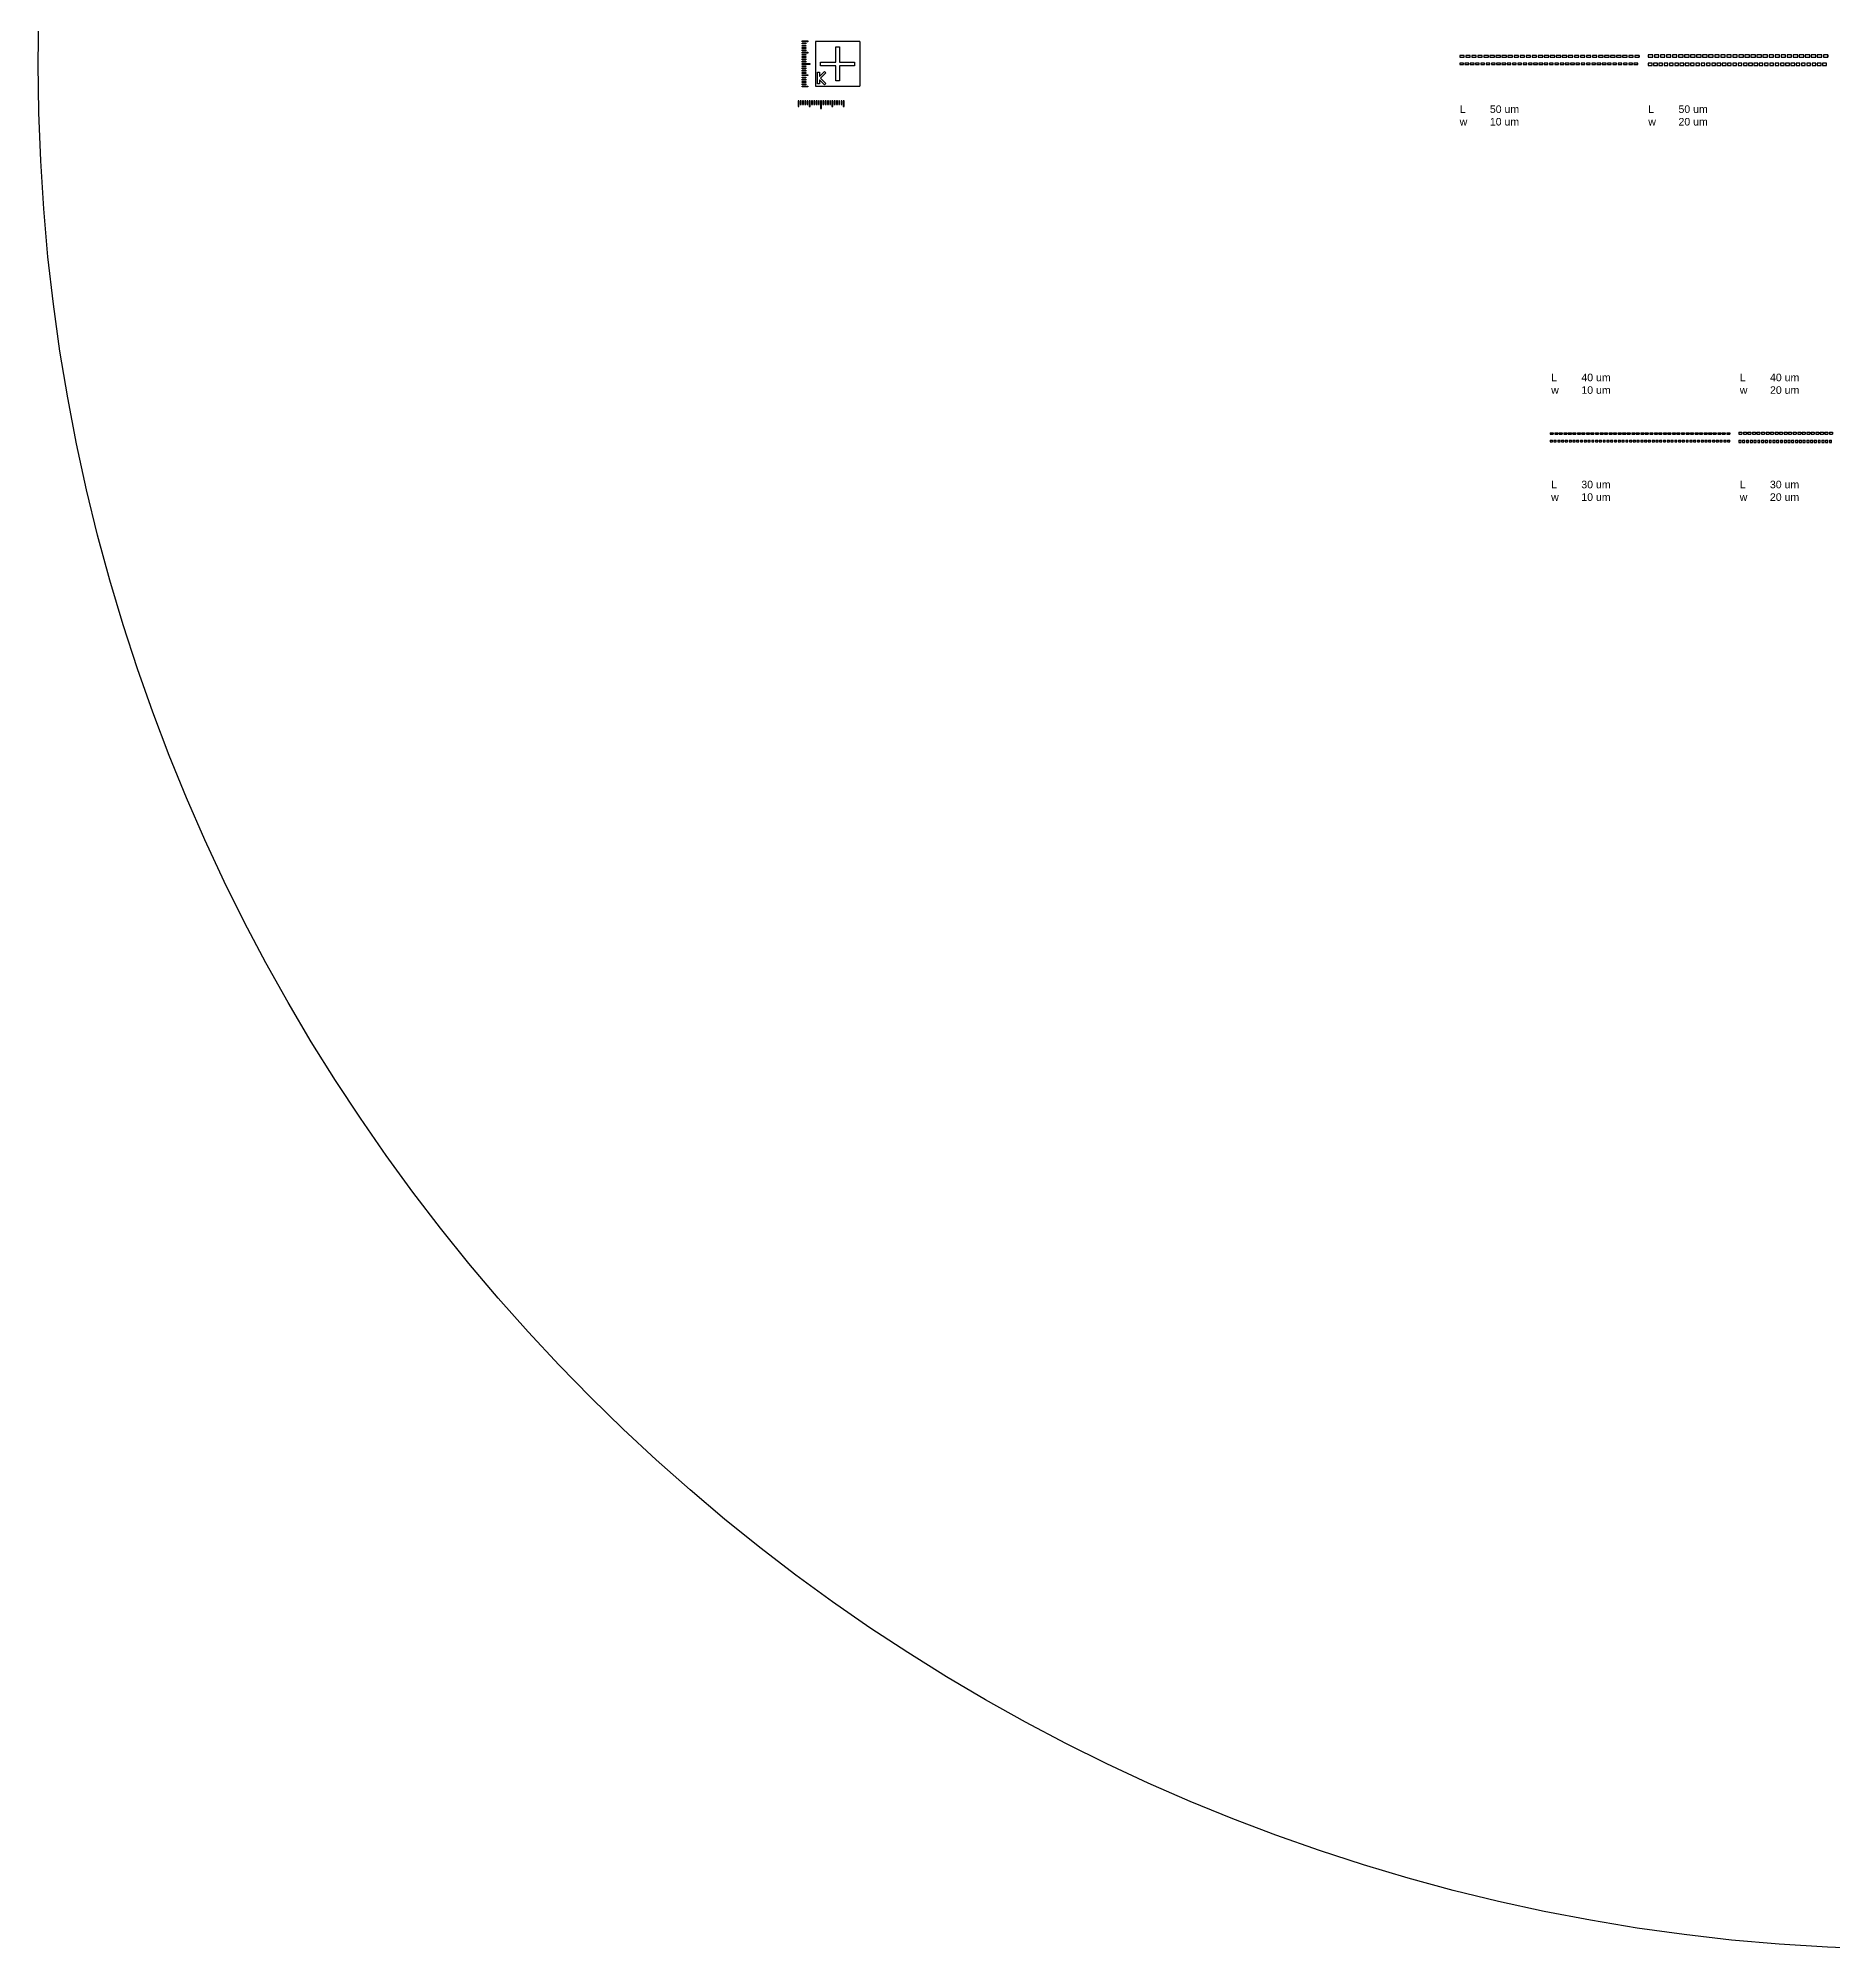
# Model space of a CAD drawing. Header units: millimetres. Extents: x 26241 to 236241, y 30294 to 280394.
# Drawn here: x 26241 to 50026, y 130394 to 155734 of the extents above; entities that cross this region are included whole.
import ezdxf

# ---------------------------------------------------------------- set-up
doc = ezdxf.new("R2010")
doc.units = ezdxf.units.MM
doc.layers.add('CLEAR', color=140, linetype='Continuous')
doc.layers.add('OPAQUE', color=10, linetype='Continuous')
doc.styles.get("Standard").update_dxf_attribs({"font": 'arial.ttf'})

msp = doc.modelspace()

# ---------------------------------------------------------------- linework, layer by layer
at = {"layer": 'CLEAR'}
for p, q in [((36366, 155700), (36441, 155700)), ((36366, 155688), (36366, 155700)), ((36441, 155688), (36366, 155688)), ((36366, 155670), (36416, 155670)), ((36366, 155658), (36366, 155670)), ((36416, 155658), (36366, 155658)), ((36366, 155640), (36416, 155640)), ((36366, 155628), (36366, 155640)), ((36416, 155628), (36366, 155628)), ((36366, 155610), (36416, 155610)), ((36366, 155598), (36366, 155610)), ((36416, 155598), (36366, 155598)), ((36416, 155670), (36416, 155658)), ((36416, 155640), (36416, 155628)), ((36416, 155610), (36416, 155598)), ((36441, 155700), (36441, 155688)), ((36811, 155419), (36811, 155619)), ((36811, 155619), (36861, 155619)), ((36861, 155619), (36861, 155419)), ((36366, 155580), (36416, 155580)), ((36366, 155568), (36366, 155580)), ((36416, 155568), (36366, 155568)), ((36366, 155550), (36441, 155550)), ((36366, 155538), (36366, 155550)), ((36441, 155538), (36366, 155538)), ((36366, 155520), (36416, 155520)), ((36366, 155508), (36366, 155520)), ((36416, 155508), (36366, 155508)), ((36366, 155490), (36416, 155490)), ((36366, 155478), (36366, 155490)), ((36416, 155478), (36366, 155478)), ((36366, 155460), (36416, 155460)), ((36366, 155448), (36366, 155460)), ((36416, 155448), (36366, 155448)), ((36366, 155430), (36416, 155430)), ((36366, 155418), (36366, 155430)), ((36416, 155418), (36366, 155418)), ((36366, 155400), (36466, 155400)), ((36366, 155388), (36366, 155400)), ((36466, 155388), (36366, 155388)), ((36366, 155370), (36416, 155370)), ((36366, 155358), (36366, 155370)), ((36416, 155358), (36366, 155358)), ((36366, 155340), (36416, 155340)), ((36366, 155328), (36366, 155340)), ((36416, 155580), (36416, 155568)), ((36416, 155520), (36416, 155508)), ((36416, 155490), (36416, 155478)), ((36416, 155460), (36416, 155448)), ((36416, 155430), (36416, 155418)), ((36416, 155370), (36416, 155358)), ((36416, 155340), (36416, 155328)), ((36441, 155550), (36441, 155538)), ((36466, 155400), (36466, 155388)), ((36611, 155419), (36811, 155419)), ((36611, 155369), (36611, 155419)), ((36811, 155369), (36611, 155369)), ((36811, 155169), (36811, 155369)), ((36861, 155419), (37061, 155419)), ((37061, 155369), (36861, 155369)), ((36861, 155369), (36861, 155169)), ((37061, 155419), (37061, 155369)), ((45081, 155504), (45081, 155484)), ((45141, 155504), (45081, 155504)), ((45081, 155484), (45141, 155484)), ((45081, 155404), (45081, 155384)), ((45131, 155404), (45081, 155404)), ((45081, 155384), (45131, 155384)), ((45131, 155384), (45131, 155404)), ((45141, 155484), (45141, 155504)), ((45151, 155404), (45151, 155384)), ((45201, 155404), (45151, 155404)), ((45151, 155384), (45201, 155384)), ((45161, 155504), (45161, 155484)), ((45221, 155504), (45161, 155504)), ((45161, 155484), (45221, 155484)), ((45201, 155384), (45201, 155404)), ((45221, 155484), (45221, 155504)), ((45221, 155404), (45221, 155384)), ((45271, 155404), (45221, 155404)), ((45221, 155384), (45271, 155384)), ((45241, 155504), (45241, 155484)), ((45301, 155504), (45241, 155504)), ((45241, 155484), (45301, 155484)), ((45271, 155384), (45271, 155404)), ((45291, 155404), (45291, 155384)), ((45341, 155404), (45291, 155404)), ((45291, 155384), (45341, 155384)), ((45301, 155484), (45301, 155504)), ((45321, 155504), (45321, 155484)), ((45381, 155504), (45321, 155504)), ((45321, 155484), (45381, 155484)), ((45341, 155384), (45341, 155404)), ((45361, 155404), (45361, 155384)), ((45411, 155404), (45361, 155404)), ((45361, 155384), (45411, 155384)), ((45381, 155484), (45381, 155504)), ((45401, 155504), (45401, 155484)), ((45461, 155504), (45401, 155504)), ((45401, 155484), (45461, 155484)), ((45411, 155384), (45411, 155404)), ((45431, 155404), (45431, 155384)), ((45481, 155404), (45431, 155404)), ((45431, 155384), (45481, 155384)), ((45461, 155484), (45461, 155504)), ((45481, 155504), (45481, 155484)), ((45541, 155504), (45481, 155504)), ((45481, 155484), (45541, 155484)), ((45481, 155384), (45481, 155404)), ((45501, 155404), (45501, 155384)), ((45551, 155404), (45501, 155404)), ((45501, 155384), (45551, 155384)), ((45541, 155484), (45541, 155504)), ((45551, 155384), (45551, 155404)), ((45561, 155504), (45561, 155484)), ((45621, 155504), (45561, 155504)), ((45561, 155484), (45621, 155484)), ((45571, 155404), (45571, 155384)), ((45621, 155404), (45571, 155404)), ((45571, 155384), (45621, 155384)), ((45621, 155484), (45621, 155504)), ((45621, 155384), (45621, 155404)), ((45641, 155504), (45641, 155484)), ((45701, 155504), (45641, 155504)), ((45641, 155484), (45701, 155484)), ((45641, 155404), (45641, 155384)), ((45691, 155404), (45641, 155404)), ((45641, 155384), (45691, 155384)), ((45691, 155384), (45691, 155404)), ((45701, 155484), (45701, 155504)), ((45711, 155404), (45711, 155384)), ((45761, 155404), (45711, 155404)), ((45711, 155384), (45761, 155384)), ((45721, 155504), (45721, 155484)), ((45781, 155504), (45721, 155504)), ((45721, 155484), (45781, 155484)), ((45761, 155384), (45761, 155404)), ((45781, 155484), (45781, 155504)), ((45781, 155404), (45781, 155384)), ((45831, 155404), (45781, 155404)), ((45781, 155384), (45831, 155384)), ((45801, 155504), (45801, 155484)), ((45861, 155504), (45801, 155504)), ((45801, 155484), (45861, 155484)), ((45831, 155384), (45831, 155404)), ((45851, 155404), (45851, 155384)), ((45901, 155404), (45851, 155404)), ((45851, 155384), (45901, 155384)), ((45861, 155484), (45861, 155504)), ((45881, 155504), (45881, 155484)), ((45941, 155504), (45881, 155504)), ((45881, 155484), (45941, 155484)), ((45901, 155384), (45901, 155404)), ((45921, 155404), (45921, 155384)), ((45971, 155404), (45921, 155404)), ((45921, 155384), (45971, 155384)), ((45941, 155484), (45941, 155504)), ((45961, 155504), (45961, 155484)), ((46021, 155504), (45961, 155504)), ((45961, 155484), (46021, 155484)), ((45971, 155384), (45971, 155404)), ((45991, 155404), (45991, 155384)), ((46041, 155404), (45991, 155404)), ((45991, 155384), (46041, 155384)), ((46021, 155484), (46021, 155504)), ((46041, 155504), (46041, 155484)), ((46101, 155504), (46041, 155504)), ((46041, 155484), (46101, 155484)), ((46041, 155384), (46041, 155404)), ((46061, 155404), (46061, 155384)), ((46111, 155404), (46061, 155404)), ((46061, 155384), (46111, 155384)), ((46101, 155484), (46101, 155504)), ((46111, 155384), (46111, 155404)), ((46121, 155504), (46121, 155484)), ((46181, 155504), (46121, 155504)), ((46121, 155484), (46181, 155484)), ((46131, 155404), (46131, 155384)), ((46181, 155404), (46131, 155404)), ((46131, 155384), (46181, 155384)), ((46181, 155484), (46181, 155504)), ((46181, 155384), (46181, 155404)), ((46201, 155504), (46201, 155484)), ((46261, 155504), (46201, 155504)), ((46201, 155484), (46261, 155484)), ((46201, 155404), (46201, 155384)), ((46251, 155404), (46201, 155404)), ((46201, 155384), (46251, 155384)), ((46251, 155384), (46251, 155404)), ((46261, 155484), (46261, 155504)), ((46271, 155404), (46271, 155384)), ((46321, 155404), (46271, 155404)), ((46271, 155384), (46321, 155384)), ((46281, 155504), (46281, 155484)), ((46341, 155504), (46281, 155504)), ((46281, 155484), (46341, 155484)), ((46321, 155384), (46321, 155404)), ((46341, 155484), (46341, 155504)), ((46341, 155404), (46341, 155384)), ((46391, 155404), (46341, 155404)), ((46341, 155384), (46391, 155384)), ((46361, 155504), (46361, 155484)), ((46421, 155504), (46361, 155504)), ((46361, 155484), (46421, 155484)), ((46391, 155384), (46391, 155404)), ((46411, 155404), (46411, 155384)), ((46461, 155404), (46411, 155404)), ((46411, 155384), (46461, 155384)), ((46421, 155484), (46421, 155504)), ((46441, 155504), (46441, 155484)), ((46501, 155504), (46441, 155504)), ((46441, 155484), (46501, 155484)), ((46461, 155384), (46461, 155404)), ((46481, 155404), (46481, 155384)), ((46531, 155404), (46481, 155404)), ((46481, 155384), (46531, 155384)), ((46501, 155484), (46501, 155504)), ((46521, 155504), (46521, 155484)), ((46581, 155504), (46521, 155504)), ((46521, 155484), (46581, 155484)), ((46531, 155384), (46531, 155404)), ((46551, 155404), (46551, 155384)), ((46601, 155404), (46551, 155404)), ((46551, 155384), (46601, 155384)), ((46581, 155484), (46581, 155504)), ((46601, 155504), (46601, 155484)), ((46661, 155504), (46601, 155504)), ((46601, 155484), (46661, 155484)), ((46601, 155384), (46601, 155404)), ((46621, 155404), (46621, 155384)), ((46671, 155404), (46621, 155404)), ((46621, 155384), (46671, 155384)), ((46661, 155484), (46661, 155504)), ((46671, 155384), (46671, 155404)), ((46681, 155504), (46681, 155484)), ((46741, 155504), (46681, 155504)), ((46681, 155484), (46741, 155484)), ((46691, 155404), (46691, 155384)), ((46741, 155404), (46691, 155404)), ((46691, 155384), (46741, 155384)), ((46741, 155484), (46741, 155504)), ((46741, 155384), (46741, 155404)), ((46761, 155504), (46761, 155484)), ((46821, 155504), (46761, 155504)), ((46761, 155484), (46821, 155484)), ((46761, 155404), (46761, 155384)), ((46811, 155404), (46761, 155404)), ((46761, 155384), (46811, 155384)), ((46811, 155384), (46811, 155404)), ((46821, 155484), (46821, 155504)), ((46831, 155404), (46831, 155384)), ((46881, 155404), (46831, 155404)), ((46831, 155384), (46881, 155384)), ((46841, 155504), (46841, 155484)), ((46901, 155504), (46841, 155504)), ((46841, 155484), (46901, 155484)), ((46881, 155384), (46881, 155404)), ((46901, 155484), (46901, 155504)), ((46901, 155404), (46901, 155384)), ((46951, 155404), (46901, 155404)), ((46901, 155384), (46951, 155384)), ((46921, 155504), (46921, 155484)), ((46981, 155504), (46921, 155504)), ((46921, 155484), (46981, 155484)), ((46951, 155384), (46951, 155404)), ((46971, 155404), (46971, 155384)), ((47021, 155404), (46971, 155404)), ((46971, 155384), (47021, 155384)), ((46981, 155484), (46981, 155504)), ((47001, 155504), (47001, 155484)), ((47061, 155504), (47001, 155504)), ((47001, 155484), (47061, 155484)), ((47021, 155384), (47021, 155404)), ((47041, 155404), (47041, 155384)), ((47091, 155404), (47041, 155404)), ((47041, 155384), (47091, 155384)), ((47061, 155484), (47061, 155504)), ((47081, 155504), (47081, 155484)), ((47141, 155504), (47081, 155504)), ((47081, 155484), (47141, 155484)), ((47091, 155384), (47091, 155404)), ((47111, 155404), (47111, 155384)), ((47161, 155404), (47111, 155404)), ((47111, 155384), (47161, 155384)), ((47141, 155484), (47141, 155504)), ((47161, 155504), (47161, 155484)), ((47221, 155504), (47161, 155504)), ((47161, 155484), (47221, 155484)), ((47161, 155384), (47161, 155404)), ((47181, 155404), (47181, 155384)), ((47231, 155404), (47181, 155404)), ((47181, 155384), (47231, 155384)), ((47221, 155484), (47221, 155504)), ((47231, 155384), (47231, 155404)), ((47241, 155504), (47241, 155484)), ((47301, 155504), (47241, 155504)), ((47241, 155484), (47301, 155484)), ((47251, 155404), (47251, 155384)), ((47301, 155404), (47251, 155404)), ((47251, 155384), (47301, 155384)), ((47301, 155484), (47301, 155504)), ((47301, 155384), (47301, 155404)), ((47321, 155504), (47321, 155484)), ((47381, 155504), (47321, 155504)), ((47321, 155484), (47381, 155484)), ((47321, 155404), (47321, 155384)), ((47371, 155404), (47321, 155404)), ((47321, 155384), (47371, 155384)), ((47371, 155384), (47371, 155404)), ((47381, 155484), (47381, 155504)), ((47391, 155404), (47391, 155384)), ((47441, 155404), (47391, 155404)), ((47391, 155384), (47441, 155384)), ((47401, 155504), (47401, 155484)), ((47461, 155504), (47401, 155504)), ((47401, 155484), (47461, 155484)), ((47441, 155384), (47441, 155404)), ((47461, 155504), (47461, 155484)), ((47461, 155484), (47461, 155504)), ((47581, 155514), (47581, 155484)), ((47641, 155514), (47581, 155514)), ((47581, 155484), (47641, 155484)), ((47581, 155404), (47581, 155374)), ((47631, 155404), (47581, 155404)), ((47581, 155374), (47631, 155374)), ((47631, 155374), (47631, 155404)), ((47641, 155484), (47641, 155514)), ((47651, 155404), (47651, 155374)), ((47701, 155404), (47651, 155404)), ((47651, 155374), (47701, 155374)), ((47661, 155514), (47661, 155484)), ((47721, 155514), (47661, 155514)), ((47661, 155484), (47721, 155484)), ((47701, 155374), (47701, 155404)), ((47721, 155484), (47721, 155514)), ((47721, 155404), (47721, 155374)), ((47771, 155404), (47721, 155404)), ((47721, 155374), (47771, 155374)), ((47741, 155514), (47741, 155484)), ((47801, 155514), (47741, 155514)), ((47741, 155484), (47801, 155484)), ((47771, 155374), (47771, 155404)), ((47791, 155404), (47791, 155374)), ((47841, 155404), (47791, 155404)), ((47791, 155374), (47841, 155374)), ((47801, 155484), (47801, 155514)), ((47821, 155514), (47821, 155484)), ((47881, 155514), (47821, 155514)), ((47821, 155484), (47881, 155484)), ((47841, 155374), (47841, 155404)), ((47861, 155404), (47861, 155374)), ((47911, 155404), (47861, 155404)), ((47861, 155374), (47911, 155374)), ((47881, 155484), (47881, 155514)), ((47901, 155514), (47901, 155484)), ((47961, 155514), (47901, 155514)), ((47901, 155484), (47961, 155484)), ((47911, 155374), (47911, 155404)), ((47931, 155404), (47931, 155374)), ((47981, 155404), (47931, 155404)), ((47931, 155374), (47981, 155374)), ((47961, 155484), (47961, 155514)), ((47981, 155514), (47981, 155484)), ((48041, 155514), (47981, 155514)), ((47981, 155484), (48041, 155484)), ((47981, 155374), (47981, 155404)), ((48001, 155404), (48001, 155374)), ((48051, 155404), (48001, 155404)), ((48001, 155374), (48051, 155374)), ((48041, 155484), (48041, 155514)), ((48051, 155374), (48051, 155404)), ((48061, 155514), (48061, 155484)), ((48121, 155514), (48061, 155514)), ((48061, 155484), (48121, 155484)), ((48071, 155404), (48071, 155374)), ((48121, 155404), (48071, 155404)), ((48071, 155374), (48121, 155374)), ((48121, 155484), (48121, 155514)), ((48121, 155374), (48121, 155404)), ((48141, 155514), (48141, 155484)), ((48201, 155514), (48141, 155514)), ((48141, 155484), (48201, 155484)), ((48141, 155404), (48141, 155374)), ((48191, 155404), (48141, 155404)), ((48141, 155374), (48191, 155374)), ((48191, 155374), (48191, 155404)), ((48201, 155484), (48201, 155514)), ((48211, 155404), (48211, 155374)), ((48261, 155404), (48211, 155404)), ((48211, 155374), (48261, 155374)), ((48221, 155514), (48221, 155484)), ((48281, 155514), (48221, 155514)), ((48221, 155484), (48281, 155484)), ((48261, 155374), (48261, 155404)), ((48281, 155484), (48281, 155514)), ((48281, 155404), (48281, 155374)), ((48331, 155404), (48281, 155404)), ((48281, 155374), (48331, 155374)), ((48301, 155514), (48301, 155484)), ((48361, 155514), (48301, 155514)), ((48301, 155484), (48361, 155484)), ((48331, 155374), (48331, 155404)), ((48351, 155404), (48351, 155374)), ((48401, 155404), (48351, 155404)), ((48351, 155374), (48401, 155374)), ((48361, 155484), (48361, 155514)), ((48381, 155514), (48381, 155484)), ((48441, 155514), (48381, 155514)), ((48381, 155484), (48441, 155484)), ((48401, 155374), (48401, 155404)), ((48421, 155404), (48421, 155374)), ((48471, 155404), (48421, 155404)), ((48421, 155374), (48471, 155374)), ((48441, 155484), (48441, 155514)), ((48461, 155514), (48461, 155484)), ((48521, 155514), (48461, 155514)), ((48461, 155484), (48521, 155484)), ((48471, 155374), (48471, 155404)), ((48491, 155404), (48491, 155374)), ((48541, 155404), (48491, 155404)), ((48491, 155374), (48541, 155374)), ((48521, 155484), (48521, 155514)), ((48541, 155514), (48541, 155484)), ((48601, 155514), (48541, 155514)), ((48541, 155484), (48601, 155484)), ((48541, 155374), (48541, 155404)), ((48561, 155404), (48561, 155374)), ((48611, 155404), (48561, 155404)), ((48561, 155374), (48611, 155374)), ((48601, 155484), (48601, 155514)), ((48611, 155374), (48611, 155404)), ((48621, 155514), (48621, 155484)), ((48681, 155514), (48621, 155514)), ((48621, 155484), (48681, 155484)), ((48631, 155404), (48631, 155374)), ((48681, 155404), (48631, 155404)), ((48631, 155374), (48681, 155374)), ((48681, 155484), (48681, 155514)), ((48681, 155374), (48681, 155404)), ((48701, 155514), (48701, 155484)), ((48761, 155514), (48701, 155514)), ((48701, 155484), (48761, 155484)), ((48701, 155404), (48701, 155374)), ((48751, 155404), (48701, 155404)), ((48701, 155374), (48751, 155374)), ((48751, 155374), (48751, 155404)), ((48761, 155484), (48761, 155514)), ((48771, 155404), (48771, 155374)), ((48821, 155404), (48771, 155404)), ((48771, 155374), (48821, 155374)), ((48781, 155514), (48781, 155484)), ((48841, 155514), (48781, 155514)), ((48781, 155484), (48841, 155484)), ((48821, 155374), (48821, 155404)), ((48841, 155484), (48841, 155514)), ((48841, 155404), (48841, 155374)), ((48891, 155404), (48841, 155404)), ((48841, 155374), (48891, 155374)), ((48861, 155514), (48861, 155484)), ((48921, 155514), (48861, 155514)), ((48861, 155484), (48921, 155484)), ((48891, 155374), (48891, 155404)), ((48911, 155404), (48911, 155374)), ((48961, 155404), (48911, 155404)), ((48911, 155374), (48961, 155374)), ((48921, 155484), (48921, 155514)), ((48941, 155514), (48941, 155484)), ((49001, 155514), (48941, 155514)), ((48941, 155484), (49001, 155484)), ((48961, 155374), (48961, 155404)), ((48981, 155404), (48981, 155374)), ((49031, 155404), (48981, 155404)), ((48981, 155374), (49031, 155374)), ((49001, 155484), (49001, 155514)), ((49021, 155514), (49021, 155484)), ((49081, 155514), (49021, 155514)), ((49021, 155484), (49081, 155484)), ((49031, 155374), (49031, 155404)), ((49051, 155404), (49051, 155374)), ((49101, 155404), (49051, 155404)), ((49051, 155374), (49101, 155374)), ((49081, 155484), (49081, 155514)), ((49101, 155514), (49101, 155484)), ((49161, 155514), (49101, 155514)), ((49101, 155484), (49161, 155484)), ((49101, 155374), (49101, 155404)), ((49121, 155404), (49121, 155374)), ((49171, 155404), (49121, 155404)), ((49121, 155374), (49171, 155374)), ((49161, 155484), (49161, 155514)), ((49171, 155374), (49171, 155404)), ((49181, 155514), (49181, 155484)), ((49241, 155514), (49181, 155514)), ((49181, 155484), (49241, 155484)), ((49191, 155404), (49191, 155374)), ((49241, 155404), (49191, 155404)), ((49191, 155374), (49241, 155374)), ((49241, 155484), (49241, 155514)), ((49241, 155374), (49241, 155404)), ((49261, 155514), (49261, 155484)), ((49321, 155514), (49261, 155514)), ((49261, 155484), (49321, 155484)), ((49261, 155404), (49261, 155374)), ((49311, 155404), (49261, 155404)), ((49261, 155374), (49311, 155374)), ((49311, 155374), (49311, 155404)), ((49321, 155484), (49321, 155514)), ((49331, 155404), (49331, 155374)), ((49381, 155404), (49331, 155404)), ((49331, 155374), (49381, 155374)), ((49341, 155514), (49341, 155484)), ((49401, 155514), (49341, 155514)), ((49341, 155484), (49401, 155484)), ((49381, 155374), (49381, 155404)), ((49401, 155484), (49401, 155514)), ((49401, 155404), (49401, 155374)), ((49451, 155404), (49401, 155404)), ((49401, 155374), (49451, 155374)), ((49421, 155514), (49421, 155484)), ((49481, 155514), (49421, 155514)), ((49421, 155484), (49481, 155484)), ((49451, 155374), (49451, 155404)), ((49471, 155404), (49471, 155374)), ((49521, 155404), (49471, 155404)), ((49471, 155374), (49521, 155374)), ((49481, 155484), (49481, 155514)), ((49501, 155514), (49501, 155484)), ((49561, 155514), (49501, 155514)), ((49501, 155484), (49561, 155484)), ((49521, 155374), (49521, 155404)), ((49541, 155404), (49541, 155374)), ((49591, 155404), (49541, 155404)), ((49541, 155374), (49591, 155374)), ((49561, 155484), (49561, 155514)), ((49581, 155514), (49581, 155484)), ((49641, 155514), (49581, 155514)), ((49581, 155484), (49641, 155484)), ((49591, 155374), (49591, 155404)), ((49611, 155404), (49611, 155374)), ((49661, 155404), (49611, 155404)), ((49611, 155374), (49661, 155374)), ((49641, 155484), (49641, 155514)), ((49661, 155514), (49661, 155484)), ((49721, 155514), (49661, 155514)), ((49661, 155484), (49721, 155484)), ((49661, 155374), (49661, 155404)), ((49681, 155404), (49681, 155374)), ((49731, 155404), (49681, 155404)), ((49681, 155374), (49731, 155374)), ((49721, 155484), (49721, 155514)), ((49731, 155374), (49731, 155404)), ((49741, 155514), (49741, 155484)), ((49801, 155514), (49741, 155514)), ((49741, 155484), (49801, 155484)), ((49751, 155404), (49751, 155374)), ((49801, 155404), (49751, 155404)), ((49751, 155374), (49801, 155374)), ((49801, 155484), (49801, 155514)), ((49801, 155374), (49801, 155404)), ((49821, 155514), (49821, 155484)), ((49881, 155514), (49821, 155514)), ((49821, 155484), (49881, 155484)), ((49821, 155404), (49821, 155374)), ((49871, 155404), (49821, 155404)), ((49821, 155374), (49871, 155374)), ((49871, 155374), (49871, 155404)), ((49881, 155484), (49881, 155514)), ((49891, 155404), (49891, 155374)), ((49941, 155404), (49891, 155404)), ((49891, 155374), (49941, 155374)), ((49901, 155514), (49901, 155484)), ((49961, 155514), (49901, 155514)), ((49901, 155484), (49961, 155484)), ((49941, 155374), (49941, 155404)), ((49961, 155514), (49961, 155484)), ((49961, 155484), (49961, 155514)), ((36416, 155328), (36366, 155328)), ((36366, 155310), (36416, 155310)), ((36366, 155298), (36366, 155310)), ((36416, 155298), (36366, 155298)), ((36366, 155280), (36416, 155280)), ((36366, 155268), (36366, 155280)), ((36416, 155268), (36366, 155268)), ((36366, 155250), (36441, 155250)), ((36366, 155238), (36366, 155250)), ((36441, 155238), (36366, 155238)), ((36366, 155220), (36416, 155220)), ((36366, 155208), (36366, 155220)), ((36416, 155208), (36366, 155208)), ((36366, 155190), (36416, 155190)), ((36366, 155178), (36366, 155190)), ((36416, 155178), (36366, 155178)), ((36366, 155160), (36416, 155160)), ((36366, 155148), (36366, 155160)), ((36416, 155148), (36366, 155148)), ((36366, 155130), (36416, 155130)), ((36366, 155118), (36366, 155130)), ((36416, 155118), (36366, 155118)), ((36366, 155100), (36441, 155100)), ((36366, 155088), (36366, 155100)), ((36441, 155088), (36366, 155088)), ((36416, 155310), (36416, 155298)), ((36416, 155280), (36416, 155268)), ((36416, 155220), (36416, 155208)), ((36416, 155190), (36416, 155178)), ((36416, 155160), (36416, 155148)), ((36416, 155130), (36416, 155118)), ((36441, 155250), (36441, 155238)), ((36441, 155100), (36441, 155088)), ((36570, 155284), (36596, 155284)), ((36570, 155128), (36570, 155284)), ((36596, 155128), (36570, 155128)), ((36596, 155227), (36664, 155295)), ((36596, 155284), (36596, 155227)), ((36596, 155184), (36596, 155128)), ((36596, 155184), (36664, 155116)), ((36611, 155206), (36682, 155276)), ((36611, 155206), (36682, 155135)), ((36664, 155295), (36682, 155276)), ((36664, 155116), (36682, 155135)), ((36861, 155169), (36811, 155169)), ((36311, 154904), (36311, 154829)), ((36323, 154904), (36311, 154904)), ((36323, 154829), (36323, 154904)), ((36341, 154904), (36341, 154854)), ((36353, 154904), (36341, 154904)), ((36341, 154854), (36353, 154854)), ((36353, 154854), (36353, 154904)), ((36371, 154904), (36371, 154854)), ((36383, 154904), (36371, 154904)), ((36371, 154854), (36383, 154854)), ((36383, 154854), (36383, 154904)), ((36401, 154904), (36401, 154854)), ((36413, 154904), (36401, 154904)), ((36401, 154854), (36413, 154854)), ((36413, 154854), (36413, 154904)), ((36431, 154904), (36431, 154854)), ((36443, 154904), (36431, 154904)), ((36431, 154854), (36443, 154854)), ((36443, 154854), (36443, 154904)), ((36461, 154904), (36461, 154829)), ((36473, 154904), (36461, 154904)), ((36473, 154829), (36473, 154904)), ((36491, 154904), (36491, 154854)), ((36503, 154904), (36491, 154904)), ((36491, 154854), (36503, 154854)), ((36503, 154854), (36503, 154904)), ((36521, 154904), (36521, 154854)), ((36533, 154904), (36521, 154904)), ((36521, 154854), (36533, 154854)), ((36533, 154854), (36533, 154904)), ((36551, 154904), (36551, 154854)), ((36563, 154904), (36551, 154904)), ((36551, 154854), (36563, 154854)), ((36563, 154854), (36563, 154904)), ((36581, 154904), (36581, 154854)), ((36593, 154904), (36581, 154904)), ((36581, 154854), (36593, 154854)), ((36593, 154854), (36593, 154904)), ((36611, 154904), (36611, 154804)), ((36623, 154904), (36611, 154904)), ((36623, 154804), (36623, 154904)), ((36641, 154904), (36641, 154854)), ((36653, 154904), (36641, 154904)), ((36641, 154854), (36653, 154854)), ((36653, 154854), (36653, 154904)), ((36671, 154904), (36671, 154854)), ((36683, 154904), (36671, 154904)), ((36671, 154854), (36683, 154854)), ((36683, 154854), (36683, 154904)), ((36701, 154904), (36701, 154854)), ((36713, 154904), (36701, 154904)), ((36701, 154854), (36713, 154854)), ((36713, 154854), (36713, 154904)), ((36731, 154904), (36731, 154854)), ((36743, 154904), (36731, 154904)), ((36731, 154854), (36743, 154854)), ((36743, 154854), (36743, 154904)), ((36761, 154904), (36761, 154829)), ((36773, 154904), (36761, 154904)), ((36773, 154829), (36773, 154904)), ((36791, 154904), (36791, 154854)), ((36803, 154904), (36791, 154904)), ((36791, 154854), (36803, 154854)), ((36803, 154854), (36803, 154904)), ((36821, 154904), (36821, 154854)), ((36833, 154904), (36821, 154904)), ((36821, 154854), (36833, 154854)), ((36833, 154854), (36833, 154904)), ((36851, 154904), (36851, 154854)), ((36863, 154904), (36851, 154904)), ((36851, 154854), (36863, 154854)), ((36863, 154854), (36863, 154904)), ((36881, 154904), (36881, 154854)), ((36893, 154904), (36881, 154904)), ((36881, 154854), (36893, 154854)), ((36893, 154854), (36893, 154904)), ((36911, 154904), (36911, 154829)), ((36923, 154904), (36911, 154904)), ((36923, 154829), (36923, 154904)), ((36311, 154829), (36323, 154829)), ((36461, 154829), (36473, 154829)), ((36611, 154804), (36623, 154804)), ((36761, 154829), (36773, 154829)), ((36911, 154829), (36923, 154829)), ((46281, 150504), (46281, 150484)), ((46281, 150504), (46321, 150504)), ((46281, 150484), (46321, 150484)), ((46281, 150404), (46281, 150384)), ((46281, 150404), (46311, 150404)), ((46281, 150384), (46311, 150384)), ((46311, 150384), (46311, 150404)), ((46321, 150504), (46321, 150484)), ((46331, 150404), (46331, 150384)), ((46331, 150404), (46361, 150404)), ((46331, 150384), (46361, 150384)), ((46341, 150504), (46341, 150484)), ((46341, 150504), (46381, 150504)), ((46341, 150484), (46381, 150484)), ((46361, 150384), (46361, 150404)), ((46381, 150504), (46381, 150484)), ((46381, 150404), (46381, 150384)), ((46381, 150404), (46411, 150404)), ((46381, 150384), (46411, 150384)), ((46401, 150504), (46401, 150484)), ((46401, 150504), (46441, 150504)), ((46401, 150484), (46441, 150484)), ((46411, 150384), (46411, 150404)), ((46431, 150404), (46431, 150384)), ((46431, 150404), (46461, 150404)), ((46431, 150384), (46461, 150384)), ((46441, 150504), (46441, 150484)), ((46461, 150504), (46461, 150484)), ((46461, 150504), (46501, 150504)), ((46461, 150484), (46501, 150484)), ((46461, 150384), (46461, 150404)), ((46481, 150404), (46481, 150384)), ((46481, 150404), (46511, 150404)), ((46481, 150384), (46511, 150384)), ((46501, 150504), (46501, 150484)), ((46511, 150384), (46511, 150404)), ((46521, 150504), (46521, 150484)), ((46521, 150504), (46561, 150504)), ((46521, 150484), (46561, 150484)), ((46531, 150404), (46531, 150384)), ((46531, 150404), (46561, 150404)), ((46531, 150384), (46561, 150384)), ((46561, 150504), (46561, 150484)), ((46561, 150384), (46561, 150404)), ((46581, 150504), (46581, 150484)), ((46581, 150504), (46621, 150504)), ((46581, 150484), (46621, 150484)), ((46581, 150404), (46581, 150384)), ((46581, 150404), (46611, 150404)), ((46581, 150384), (46611, 150384)), ((46611, 150384), (46611, 150404)), ((46621, 150504), (46621, 150484)), ((46631, 150404), (46631, 150384)), ((46631, 150404), (46661, 150404)), ((46631, 150384), (46661, 150384)), ((46641, 150504), (46641, 150484)), ((46641, 150504), (46681, 150504)), ((46641, 150484), (46681, 150484)), ((46661, 150384), (46661, 150404)), ((46681, 150504), (46681, 150484)), ((46681, 150404), (46681, 150384)), ((46681, 150404), (46711, 150404)), ((46681, 150384), (46711, 150384)), ((46701, 150504), (46701, 150484)), ((46701, 150504), (46741, 150504)), ((46701, 150484), (46741, 150484)), ((46711, 150384), (46711, 150404)), ((46731, 150404), (46731, 150384)), ((46731, 150404), (46761, 150404)), ((46731, 150384), (46761, 150384)), ((46741, 150504), (46741, 150484)), ((46761, 150504), (46761, 150484)), ((46761, 150504), (46801, 150504)), ((46761, 150484), (46801, 150484)), ((46761, 150384), (46761, 150404)), ((46781, 150404), (46781, 150384)), ((46781, 150404), (46811, 150404)), ((46781, 150384), (46811, 150384)), ((46801, 150504), (46801, 150484)), ((46811, 150384), (46811, 150404)), ((46821, 150504), (46821, 150484)), ((46821, 150504), (46861, 150504)), ((46821, 150484), (46861, 150484)), ((46831, 150404), (46831, 150384)), ((46831, 150404), (46861, 150404)), ((46831, 150384), (46861, 150384)), ((46861, 150504), (46861, 150484)), ((46861, 150384), (46861, 150404)), ((46881, 150504), (46881, 150484)), ((46881, 150504), (46921, 150504)), ((46881, 150484), (46921, 150484)), ((46881, 150404), (46881, 150384)), ((46881, 150404), (46911, 150404)), ((46881, 150384), (46911, 150384)), ((46911, 150384), (46911, 150404)), ((46921, 150504), (46921, 150484)), ((46931, 150404), (46931, 150384)), ((46931, 150404), (46961, 150404)), ((46931, 150384), (46961, 150384)), ((46941, 150504), (46941, 150484)), ((46941, 150504), (46981, 150504)), ((46941, 150484), (46981, 150484)), ((46961, 150384), (46961, 150404)), ((46981, 150504), (46981, 150484)), ((46981, 150404), (46981, 150384)), ((46981, 150404), (47011, 150404)), ((46981, 150384), (47011, 150384)), ((47001, 150504), (47001, 150484)), ((47001, 150504), (47041, 150504)), ((47001, 150484), (47041, 150484)), ((47011, 150384), (47011, 150404)), ((47031, 150404), (47031, 150384)), ((47031, 150404), (47061, 150404)), ((47031, 150384), (47061, 150384)), ((47041, 150504), (47041, 150484)), ((47061, 150504), (47061, 150484)), ((47061, 150504), (47101, 150504)), ((47061, 150484), (47101, 150484)), ((47061, 150384), (47061, 150404)), ((47081, 150404), (47081, 150384)), ((47081, 150404), (47111, 150404)), ((47081, 150384), (47111, 150384)), ((47101, 150504), (47101, 150484)), ((47111, 150384), (47111, 150404)), ((47121, 150504), (47121, 150484)), ((47121, 150504), (47161, 150504)), ((47121, 150484), (47161, 150484)), ((47131, 150404), (47131, 150384)), ((47131, 150404), (47161, 150404)), ((47131, 150384), (47161, 150384)), ((47161, 150504), (47161, 150484)), ((47161, 150384), (47161, 150404)), ((47181, 150504), (47181, 150484)), ((47181, 150504), (47221, 150504)), ((47181, 150484), (47221, 150484)), ((47181, 150404), (47181, 150384)), ((47181, 150404), (47211, 150404)), ((47181, 150384), (47211, 150384)), ((47211, 150384), (47211, 150404)), ((47221, 150504), (47221, 150484)), ((47231, 150404), (47231, 150384)), ((47231, 150404), (47261, 150404)), ((47231, 150384), (47261, 150384)), ((47241, 150504), (47241, 150484)), ((47241, 150504), (47281, 150504)), ((47241, 150484), (47281, 150484)), ((47261, 150384), (47261, 150404)), ((47281, 150504), (47281, 150484)), ((47281, 150404), (47281, 150384)), ((47281, 150404), (47311, 150404)), ((47281, 150384), (47311, 150384)), ((47301, 150504), (47301, 150484)), ((47301, 150504), (47341, 150504)), ((47301, 150484), (47341, 150484)), ((47311, 150384), (47311, 150404)), ((47331, 150404), (47331, 150384)), ((47331, 150404), (47361, 150404)), ((47331, 150384), (47361, 150384)), ((47341, 150504), (47341, 150484)), ((47361, 150504), (47361, 150484)), ((47361, 150504), (47401, 150504)), ((47361, 150484), (47401, 150484)), ((47361, 150384), (47361, 150404)), ((47381, 150404), (47381, 150384)), ((47381, 150404), (47411, 150404)), ((47381, 150384), (47411, 150384)), ((47401, 150504), (47401, 150484)), ((47411, 150384), (47411, 150404)), ((47421, 150504), (47421, 150484)), ((47421, 150504), (47461, 150504)), ((47421, 150484), (47461, 150484)), ((47431, 150404), (47431, 150384)), ((47431, 150404), (47461, 150404)), ((47431, 150384), (47461, 150384)), ((47461, 150504), (47461, 150484)), ((47461, 150384), (47461, 150404)), ((47481, 150504), (47481, 150484)), ((47481, 150504), (47521, 150504)), ((47481, 150484), (47521, 150484)), ((47481, 150404), (47481, 150384)), ((47481, 150404), (47511, 150404)), ((47481, 150384), (47511, 150384)), ((47511, 150384), (47511, 150404)), ((47521, 150504), (47521, 150484)), ((47531, 150404), (47531, 150384)), ((47531, 150404), (47561, 150404)), ((47531, 150384), (47561, 150384)), ((47541, 150504), (47541, 150484)), ((47541, 150504), (47581, 150504)), ((47541, 150484), (47581, 150484)), ((47561, 150384), (47561, 150404)), ((47581, 150504), (47581, 150484)), ((47581, 150404), (47581, 150384)), ((47581, 150404), (47611, 150404)), ((47581, 150384), (47611, 150384)), ((47601, 150504), (47601, 150484)), ((47601, 150504), (47641, 150504)), ((47601, 150484), (47641, 150484)), ((47611, 150384), (47611, 150404)), ((47631, 150404), (47631, 150384)), ((47631, 150404), (47661, 150404)), ((47631, 150384), (47661, 150384)), ((47641, 150504), (47641, 150484)), ((47661, 150504), (47661, 150484)), ((47661, 150504), (47701, 150504)), ((47661, 150484), (47701, 150484)), ((47661, 150384), (47661, 150404)), ((47681, 150404), (47681, 150384)), ((47681, 150404), (47711, 150404)), ((47681, 150384), (47711, 150384)), ((47701, 150504), (47701, 150484)), ((47711, 150384), (47711, 150404)), ((47721, 150504), (47721, 150484)), ((47721, 150504), (47761, 150504)), ((47721, 150484), (47761, 150484)), ((47731, 150404), (47731, 150384)), ((47731, 150404), (47761, 150404)), ((47731, 150384), (47761, 150384)), ((47761, 150504), (47761, 150484)), ((47761, 150384), (47761, 150404)), ((47781, 150504), (47781, 150484)), ((47781, 150504), (47821, 150504)), ((47781, 150484), (47821, 150484)), ((47781, 150404), (47781, 150384)), ((47781, 150404), (47811, 150404)), ((47781, 150384), (47811, 150384)), ((47811, 150384), (47811, 150404)), ((47821, 150504), (47821, 150484)), ((47831, 150404), (47831, 150384)), ((47831, 150404), (47861, 150404)), ((47831, 150384), (47861, 150384)), ((47841, 150504), (47841, 150484)), ((47841, 150504), (47881, 150504)), ((47841, 150484), (47881, 150484)), ((47861, 150384), (47861, 150404)), ((47881, 150504), (47881, 150484)), ((47881, 150404), (47881, 150384)), ((47881, 150404), (47911, 150404)), ((47881, 150384), (47911, 150384)), ((47901, 150504), (47901, 150484)), ((47901, 150504), (47941, 150504)), ((47901, 150484), (47941, 150484)), ((47911, 150384), (47911, 150404)), ((47931, 150404), (47931, 150384)), ((47931, 150404), (47961, 150404)), ((47931, 150384), (47961, 150384)), ((47941, 150504), (47941, 150484)), ((47961, 150504), (47961, 150484)), ((47961, 150504), (48001, 150504)), ((47961, 150484), (48001, 150484)), ((47961, 150384), (47961, 150404)), ((47981, 150404), (47981, 150384)), ((47981, 150404), (48011, 150404)), ((47981, 150384), (48011, 150384)), ((48001, 150504), (48001, 150484)), ((48011, 150384), (48011, 150404)), ((48021, 150504), (48021, 150484)), ((48021, 150504), (48061, 150504)), ((48021, 150484), (48061, 150484)), ((48031, 150404), (48031, 150384)), ((48031, 150404), (48061, 150404)), ((48031, 150384), (48061, 150384)), ((48061, 150504), (48061, 150484)), ((48061, 150384), (48061, 150404)), ((48081, 150504), (48081, 150484)), ((48081, 150504), (48121, 150504)), ((48081, 150484), (48121, 150484)), ((48081, 150404), (48081, 150384)), ((48081, 150404), (48111, 150404)), ((48081, 150384), (48111, 150384)), ((48111, 150384), (48111, 150404)), ((48121, 150504), (48121, 150484)), ((48131, 150404), (48131, 150384)), ((48131, 150404), (48161, 150404)), ((48131, 150384), (48161, 150384)), ((48141, 150504), (48141, 150484)), ((48141, 150504), (48181, 150504)), ((48141, 150484), (48181, 150484)), ((48161, 150384), (48161, 150404)), ((48181, 150504), (48181, 150484)), ((48181, 150404), (48181, 150384)), ((48181, 150404), (48211, 150404)), ((48181, 150384), (48211, 150384)), ((48201, 150504), (48201, 150484)), ((48201, 150504), (48241, 150504)), ((48201, 150484), (48241, 150484)), ((48211, 150384), (48211, 150404)), ((48231, 150404), (48231, 150384)), ((48231, 150404), (48261, 150404)), ((48231, 150384), (48261, 150384)), ((48241, 150504), (48241, 150484)), ((48261, 150504), (48261, 150484)), ((48261, 150504), (48301, 150504)), ((48261, 150484), (48301, 150484)), ((48261, 150384), (48261, 150404)), ((48281, 150404), (48281, 150384)), ((48281, 150404), (48311, 150404)), ((48281, 150384), (48311, 150384)), ((48301, 150504), (48301, 150484)), ((48311, 150384), (48311, 150404)), ((48321, 150504), (48321, 150484)), ((48321, 150504), (48361, 150504)), ((48321, 150484), (48361, 150484)), ((48331, 150404), (48331, 150384)), ((48331, 150404), (48361, 150404)), ((48331, 150384), (48361, 150384)), ((48361, 150504), (48361, 150484)), ((48361, 150384), (48361, 150404)), ((48381, 150504), (48381, 150484)), ((48381, 150504), (48421, 150504)), ((48381, 150484), (48421, 150484)), ((48381, 150404), (48381, 150384)), ((48381, 150404), (48411, 150404)), ((48381, 150384), (48411, 150384)), ((48411, 150384), (48411, 150404)), ((48421, 150504), (48421, 150484)), ((48431, 150404), (48431, 150384)), ((48431, 150404), (48461, 150404)), ((48431, 150384), (48461, 150384)), ((48441, 150504), (48441, 150484)), ((48441, 150504), (48481, 150504)), ((48441, 150484), (48481, 150484)), ((48461, 150384), (48461, 150404)), ((48481, 150504), (48481, 150484)), ((48481, 150404), (48481, 150384)), ((48481, 150404), (48511, 150404)), ((48481, 150384), (48511, 150384)), ((48501, 150504), (48501, 150484)), ((48501, 150504), (48541, 150504)), ((48501, 150484), (48541, 150484)), ((48511, 150384), (48511, 150404)), ((48531, 150404), (48531, 150384)), ((48531, 150404), (48561, 150404)), ((48531, 150384), (48561, 150384)), ((48541, 150504), (48541, 150484)), ((48561, 150504), (48561, 150484)), ((48561, 150504), (48601, 150504)), ((48561, 150484), (48601, 150484)), ((48561, 150384), (48561, 150404)), ((48581, 150404), (48581, 150384)), ((48581, 150404), (48611, 150404)), ((48581, 150384), (48611, 150384)), ((48601, 150504), (48601, 150484)), ((48611, 150384), (48611, 150404)), ((48621, 150504), (48621, 150484)), ((48621, 150504), (48661, 150504)), ((48621, 150484), (48661, 150484)), ((48631, 150404), (48631, 150384)), ((48631, 150404), (48661, 150404)), ((48631, 150384), (48661, 150384)), ((48661, 150504), (48661, 150484)), ((48661, 150384), (48661, 150404)), ((48781, 150514), (48781, 150484)), ((48781, 150514), (48821, 150514)), ((48781, 150484), (48821, 150484)), ((48781, 150404), (48781, 150374)), ((48781, 150404), (48811, 150404)), ((48781, 150374), (48811, 150374)), ((48811, 150374), (48811, 150404)), ((48821, 150514), (48821, 150484)), ((48831, 150404), (48831, 150374)), ((48831, 150404), (48861, 150404)), ((48831, 150374), (48861, 150374)), ((48841, 150514), (48841, 150484)), ((48841, 150514), (48881, 150514)), ((48841, 150484), (48881, 150484)), ((48861, 150374), (48861, 150404)), ((48881, 150514), (48881, 150484)), ((48881, 150404), (48881, 150374)), ((48881, 150404), (48911, 150404)), ((48881, 150374), (48911, 150374)), ((48901, 150514), (48901, 150484)), ((48901, 150514), (48941, 150514)), ((48901, 150484), (48941, 150484)), ((48911, 150374), (48911, 150404)), ((48931, 150404), (48931, 150374)), ((48931, 150404), (48961, 150404)), ((48931, 150374), (48961, 150374)), ((48941, 150514), (48941, 150484)), ((48961, 150514), (48961, 150484)), ((48961, 150514), (49001, 150514)), ((48961, 150484), (49001, 150484)), ((48961, 150374), (48961, 150404)), ((48981, 150404), (48981, 150374)), ((48981, 150404), (49011, 150404)), ((48981, 150374), (49011, 150374)), ((49001, 150514), (49001, 150484)), ((49011, 150374), (49011, 150404)), ((49021, 150514), (49021, 150484)), ((49021, 150514), (49061, 150514)), ((49021, 150484), (49061, 150484)), ((49031, 150404), (49031, 150374)), ((49031, 150404), (49061, 150404)), ((49031, 150374), (49061, 150374)), ((49061, 150514), (49061, 150484)), ((49061, 150374), (49061, 150404)), ((49081, 150514), (49081, 150484)), ((49081, 150514), (49121, 150514)), ((49081, 150484), (49121, 150484)), ((49081, 150404), (49081, 150374)), ((49081, 150404), (49111, 150404)), ((49081, 150374), (49111, 150374)), ((49111, 150374), (49111, 150404)), ((49121, 150514), (49121, 150484)), ((49131, 150404), (49131, 150374)), ((49131, 150404), (49161, 150404)), ((49131, 150374), (49161, 150374)), ((49141, 150514), (49141, 150484)), ((49141, 150514), (49181, 150514)), ((49141, 150484), (49181, 150484)), ((49161, 150374), (49161, 150404)), ((49181, 150514), (49181, 150484)), ((49181, 150404), (49181, 150374)), ((49181, 150404), (49211, 150404)), ((49181, 150374), (49211, 150374)), ((49201, 150514), (49201, 150484)), ((49201, 150514), (49241, 150514)), ((49201, 150484), (49241, 150484)), ((49211, 150374), (49211, 150404)), ((49231, 150404), (49231, 150374)), ((49231, 150404), (49261, 150404)), ((49231, 150374), (49261, 150374)), ((49241, 150514), (49241, 150484)), ((49261, 150514), (49261, 150484)), ((49261, 150514), (49301, 150514)), ((49261, 150484), (49301, 150484)), ((49261, 150374), (49261, 150404)), ((49281, 150404), (49281, 150374)), ((49281, 150404), (49311, 150404)), ((49281, 150374), (49311, 150374)), ((49301, 150514), (49301, 150484)), ((49311, 150374), (49311, 150404)), ((49321, 150514), (49321, 150484)), ((49321, 150514), (49361, 150514)), ((49321, 150484), (49361, 150484)), ((49331, 150404), (49331, 150374)), ((49331, 150404), (49361, 150404)), ((49331, 150374), (49361, 150374)), ((49361, 150514), (49361, 150484)), ((49361, 150374), (49361, 150404)), ((49381, 150514), (49381, 150484)), ((49381, 150514), (49421, 150514)), ((49381, 150484), (49421, 150484)), ((49381, 150404), (49381, 150374)), ((49381, 150404), (49411, 150404)), ((49381, 150374), (49411, 150374)), ((49411, 150374), (49411, 150404)), ((49421, 150514), (49421, 150484)), ((49431, 150404), (49431, 150374)), ((49431, 150404), (49461, 150404)), ((49431, 150374), (49461, 150374)), ((49441, 150514), (49441, 150484)), ((49441, 150514), (49481, 150514)), ((49441, 150484), (49481, 150484)), ((49461, 150374), (49461, 150404)), ((49481, 150514), (49481, 150484)), ((49481, 150404), (49481, 150374)), ((49481, 150404), (49511, 150404)), ((49481, 150374), (49511, 150374)), ((49501, 150514), (49501, 150484)), ((49501, 150514), (49541, 150514)), ((49501, 150484), (49541, 150484)), ((49511, 150374), (49511, 150404)), ((49531, 150404), (49531, 150374)), ((49531, 150404), (49561, 150404)), ((49531, 150374), (49561, 150374)), ((49541, 150514), (49541, 150484)), ((49561, 150514), (49561, 150484)), ((49561, 150514), (49601, 150514)), ((49561, 150484), (49601, 150484)), ((49561, 150374), (49561, 150404)), ((49581, 150404), (49581, 150374)), ((49581, 150404), (49611, 150404)), ((49581, 150374), (49611, 150374)), ((49601, 150514), (49601, 150484)), ((49611, 150374), (49611, 150404)), ((49621, 150514), (49621, 150484)), ((49621, 150514), (49661, 150514)), ((49621, 150484), (49661, 150484)), ((49631, 150404), (49631, 150374)), ((49631, 150404), (49661, 150404)), ((49631, 150374), (49661, 150374)), ((49661, 150514), (49661, 150484)), ((49661, 150374), (49661, 150404)), ((49681, 150514), (49681, 150484)), ((49681, 150514), (49721, 150514)), ((49681, 150484), (49721, 150484)), ((49681, 150404), (49681, 150374)), ((49681, 150404), (49711, 150404)), ((49681, 150374), (49711, 150374)), ((49711, 150374), (49711, 150404)), ((49721, 150514), (49721, 150484)), ((49731, 150404), (49731, 150374)), ((49731, 150404), (49761, 150404)), ((49731, 150374), (49761, 150374)), ((49741, 150514), (49741, 150484)), ((49741, 150514), (49781, 150514)), ((49741, 150484), (49781, 150484)), ((49761, 150374), (49761, 150404)), ((49781, 150514), (49781, 150484)), ((49781, 150404), (49781, 150374)), ((49781, 150404), (49811, 150404)), ((49781, 150374), (49811, 150374)), ((49801, 150514), (49801, 150484)), ((49801, 150514), (49841, 150514)), ((49801, 150484), (49841, 150484)), ((49811, 150374), (49811, 150404)), ((49831, 150404), (49831, 150374)), ((49831, 150404), (49861, 150404)), ((49831, 150374), (49861, 150374)), ((49841, 150514), (49841, 150484)), ((49861, 150514), (49861, 150484)), ((49861, 150514), (49901, 150514)), ((49861, 150484), (49901, 150484)), ((49861, 150374), (49861, 150404)), ((49881, 150404), (49881, 150374)), ((49881, 150404), (49911, 150404)), ((49881, 150374), (49911, 150374)), ((49901, 150514), (49901, 150484)), ((49911, 150374), (49911, 150404)), ((49921, 150514), (49921, 150484)), ((49921, 150514), (49961, 150514)), ((49921, 150484), (49961, 150484)), ((49931, 150404), (49931, 150374)), ((49931, 150404), (49961, 150404)), ((49931, 150374), (49961, 150374)), ((49961, 150514), (49961, 150484)), ((49961, 150374), (49961, 150404)), ((49981, 150514), (49981, 150484)), ((49981, 150514), (50021, 150514)), ((49981, 150484), (50021, 150484)), ((49981, 150404), (49981, 150374)), ((49981, 150404), (50011, 150404)), ((49981, 150374), (50011, 150374)), ((50011, 150374), (50011, 150404)), ((50021, 150514), (50021, 150484))]:
    msp.add_line(p, q, dxfattribs=at)
at = {"layer": 'OPAQUE'}
for p, q in [((36541, 155689), (36541, 155099)), ((37131, 155689), (36541, 155689)), ((37131, 155689), (37131, 155099)), ((36541, 155099), (37131, 155099))]:
    msp.add_line(p, q, dxfattribs=at)
msp.add_circle((51241, 155394), 25000, dxfattribs=at)

# ---------------------------------------------------------------- texts
at = {"layer": 'CLEAR', "char_height": 100, "attachment_point": 1}
for s, insert in [('L^I50 um\\Pw^I10 um', (45081, 154844)), ('L^I50 um\\Pw^I20 um', (47581, 154844)), ('L^I40 um\\Pw^I10 um', (46294, 151287)), ('L^I40 um\\Pw^I20 um', (48794, 151287)), ('L^I30 um\\Pw^I10 um', (46293, 149868)), ('L^I30 um\\Pw^I20 um', (48793, 149868))]:
    msp.add_mtext_dynamic_manual_height_columns(s, width=794.65, gutter_width=12.5, heights=[273], dxfattribs=dict(at, insert=insert))

doc.saveas('drawing.dxf')
